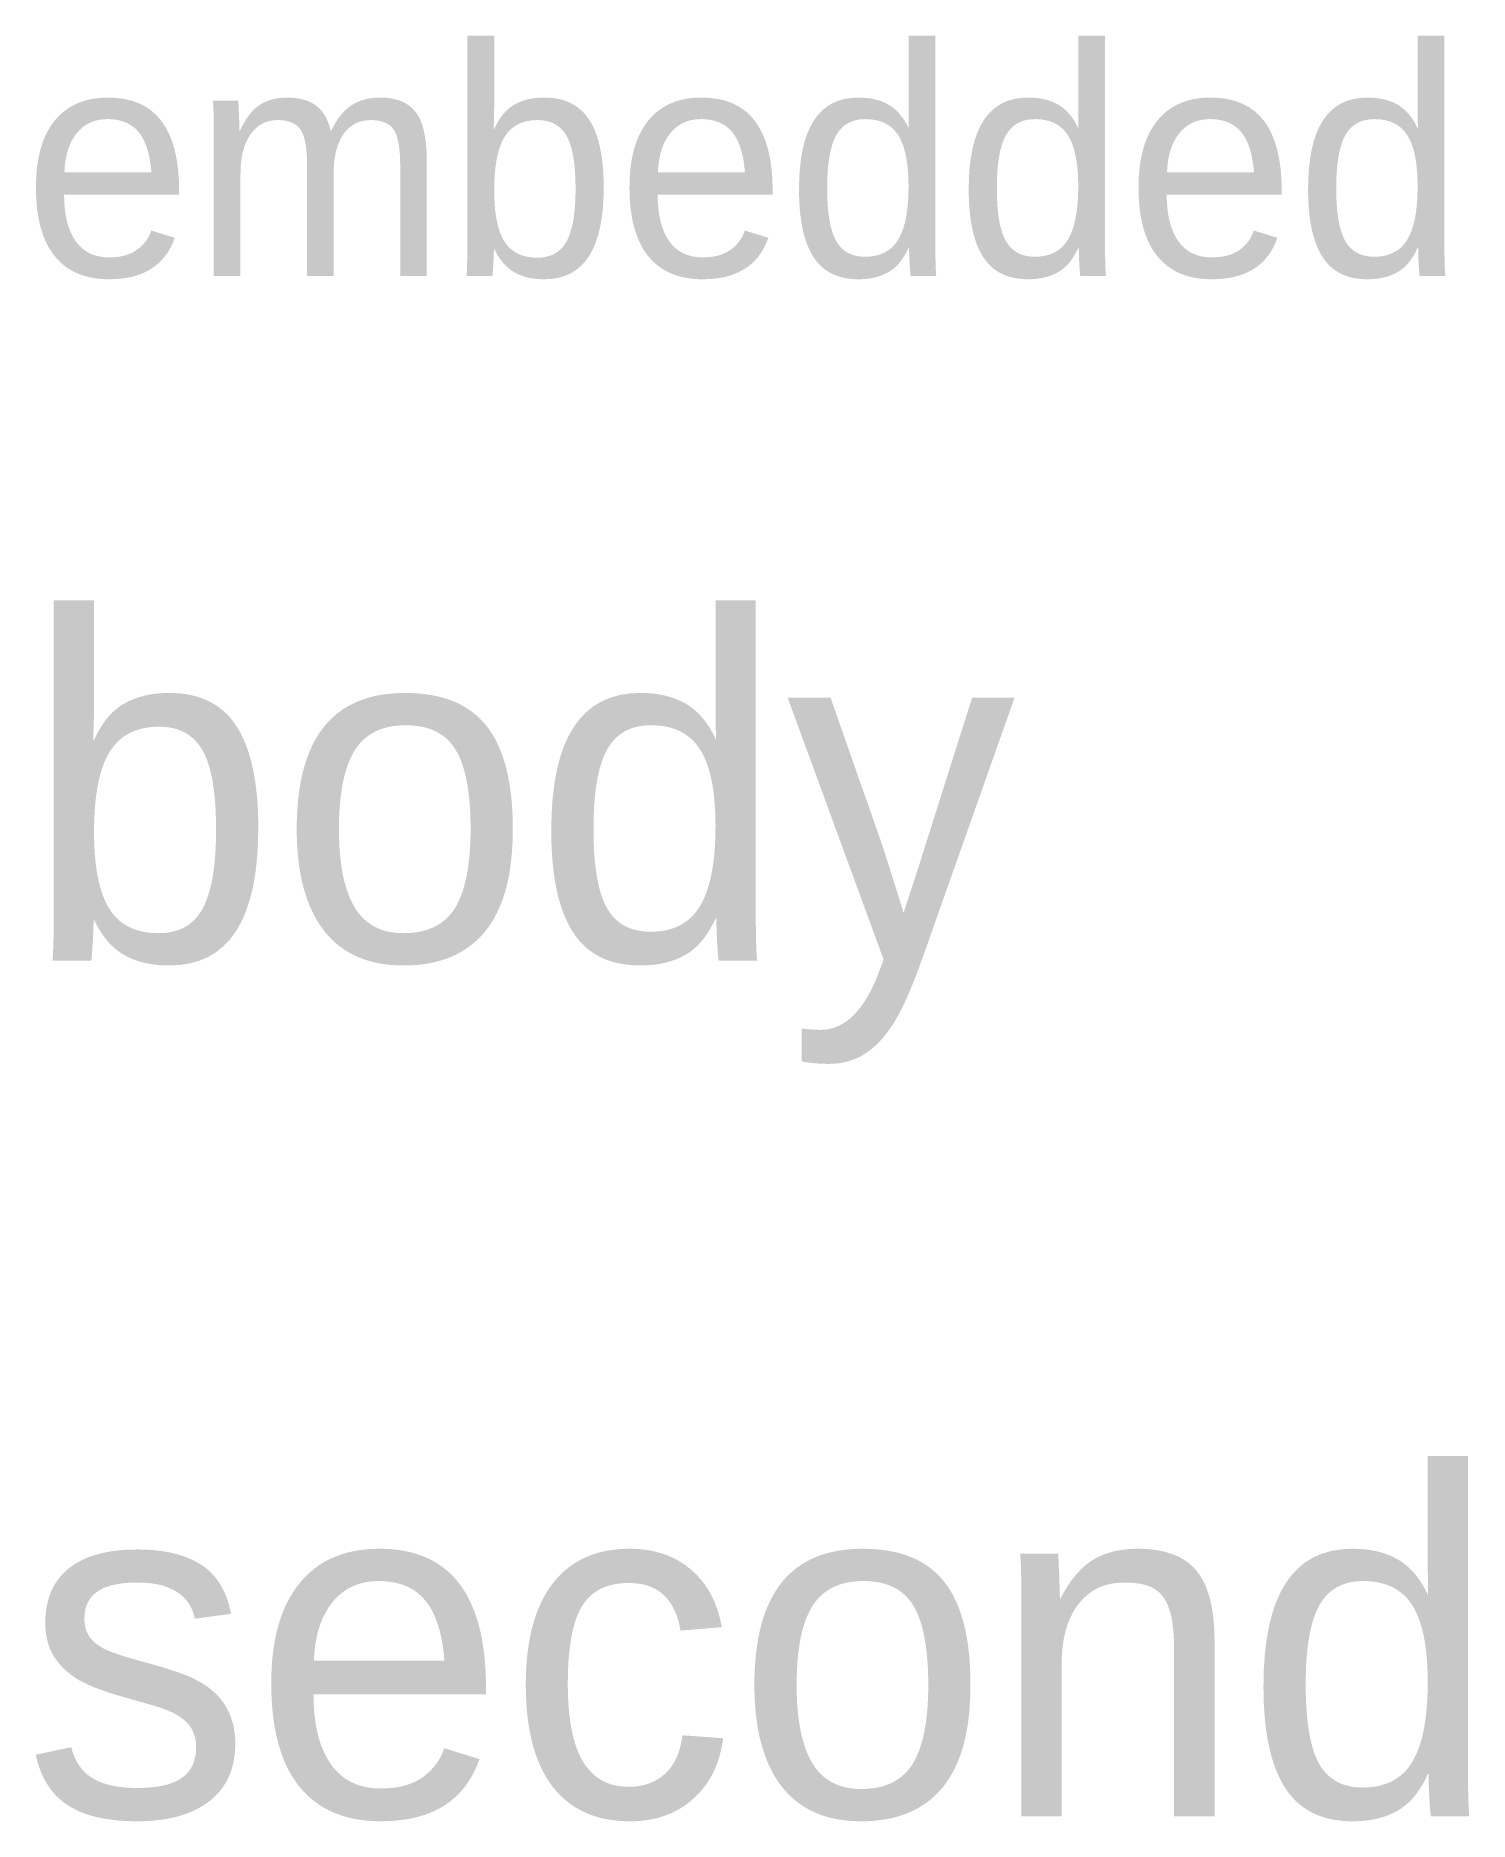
# Model space of a CAD drawing. Header units: metres. Extents: x 5.1 to 17.7, y -8.5 to 7.1.
import ezdxf
from ezdxf.enums import TextEntityAlignment as Align

# ---------------------------------------------------------------- set-up
doc = ezdxf.new("R2018")
doc.units = ezdxf.units.M
doc.styles.add('EMBED_STYLE', font='txt')
doc.styles.add('OUTER_STYLE', font='txt')

# ---------------------------------------------------------------- blocks, each defined once
blk = doc.blocks.new('NATIVE_SCOPE')
at = {"style": 'OUTER_STYLE'}
blk.add_attdef('DEF_TAG', text='', height=2, dxfattribs=at).set_placement((5, 7), align=Align.TOP_LEFT)

msp = doc.modelspace()

# ---------------------------------------------------------------- block references
ref = msp.add_blockref('NATIVE_SCOPE', (5, 7))
lines = msp.add_mtext('embedded \\H1.5x;body\\Psecond', dxfattribs={"insert": (5, 7), "char_height": 2, "width": 20, "attachment_point": 1, "line_spacing_factor": 1.5, "style": 'EMBED_STYLE'})
ref.add_attrib('TAG', '', (5, 7)).embed_mtext(lines)

doc.saveas('drawing.dxf')
